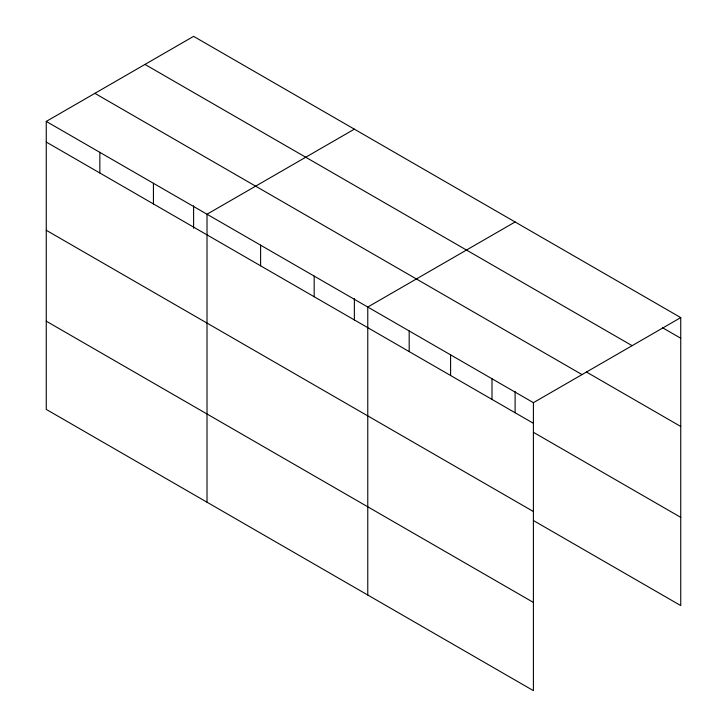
<?xml version="1.0" encoding="UTF-8"?>
<svg xmlns="http://www.w3.org/2000/svg" width="727" height="727" viewBox="0 0 727 727"><rect width="100%" height="100%" fill="white"/><g stroke="black" fill="none" stroke-linecap="round" stroke-linejoin="round"><path stroke-width="1.09" d="M533.4 511.526L533.4 402.667L46.255 121.418L46.255 409.401L533.4 690.65L533.4 511.526L46.255 230.277M533.409 520.523L680.745 605.582L680.745 317.599L193.6 36.35L46.255 121.418M354.358 129.161L207.013 214.229L207.013 502.212M515.116 221.971L367.771 307.039L367.771 595.022M533.4 402.667L680.745 317.599M662.442 327.677L680.745 338.237M144.973 64.421L632.117 345.67M586.371 371.979L680.745 426.467M94.883 93.347L582.027 374.596M46.255 142.056L533.4 423.305M533.409 432.301L680.745 517.36M46.255 321.18L533.4 602.429M515.116 391.435L515.116 412.754M491.997 378.758L491.997 399.405M450.586 354.858L450.586 375.495M409.183 330.949L409.183 351.586M354.358 298.624L354.358 319.944M314.182 276.106L314.182 296.743M260.602 245.163L260.602 265.809M193.6 205.814L193.6 228.251M153.433 183.295L153.433 203.933M99.844 152.352L99.844 172.999"/></g></svg>
